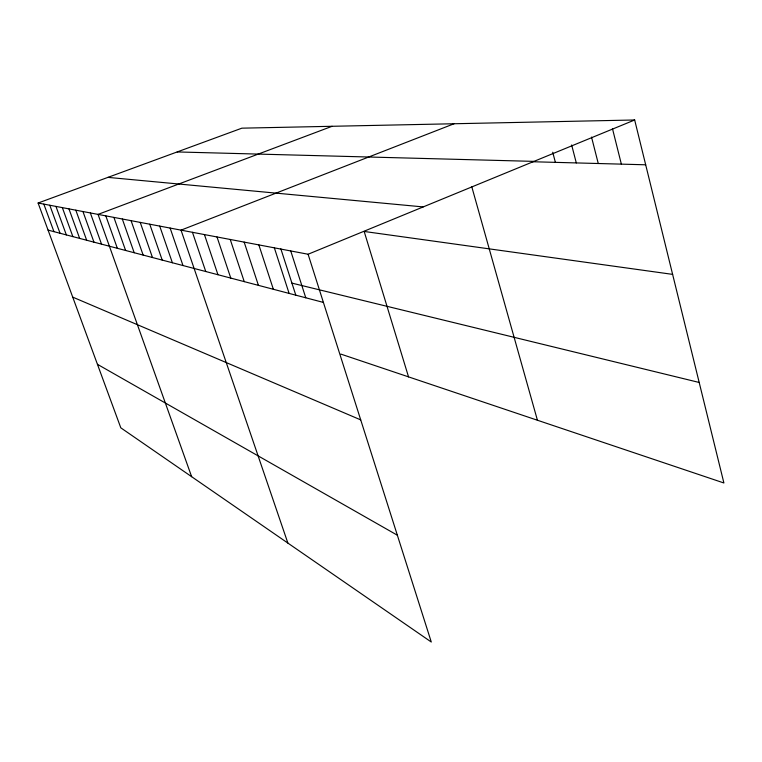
<?xml version="1.0" encoding="UTF-8"?>
<svg xmlns="http://www.w3.org/2000/svg" width="762" height="762" viewBox="0 0 762 762"><rect width="100%" height="100%" fill="white"/><g stroke="black" fill="none" stroke-linecap="round" stroke-linejoin="round"><path stroke-width="1.14" d="M308.096 254.241L431.282 642.014L120.806 427.825L38.1 203.025L308.096 254.241L634.67 119.986L723.9 482.975L340.852 354.101M454.057 123.749L181.032 230.143L287.884 543.087M332.089 126.292L98.05 214.398L191.643 476.698M38.1 203.025L241.897 128.168L634.67 119.986M177.175 151.943L533.991 161.382M531.876 161.725L645.69 164.792M107.928 177.375L423.196 206.921M672.627 274.377L364.169 231.458L408.537 376.876M291.913 283.121L699.192 382.467M48.063 230.105L323.402 302.419M72.714 297.123L360.712 419.881M97.441 364.322L397.354 535.21M49.797 205.245L60.036 233.248M43.844 204.111L53.95 231.648M62.341 207.626L72.876 236.62M55.959 206.416L66.342 234.906M68.951 208.874L79.648 238.401M82.944 211.531L93.964 242.164M75.819 210.179L86.668 240.249M90.354 212.941L101.527 244.145M105.823 215.875L117.348 248.298M122.311 218.999L134.198 252.727M113.9 217.408L125.606 250.469M131.074 220.666L143.151 255.08M140.218 222.399L152.476 257.527M149.752 224.209L162.211 260.08M159.715 226.095L172.374 262.757M170.126 228.067L182.994 265.547M192.453 232.305L205.759 271.52M204.435 234.582L217.961 274.73M217.008 236.963L230.781 278.092M230.238 239.478L244.25 281.635M244.164 242.116L258.423 285.35M258.851 244.897L273.358 289.274M280.854 248.841L295.761 295.018M274.349 247.84L289.112 293.418M290.741 250.955L305.772 297.79M471.726 186.576L537.429 420.233M552.717 152.238L555.384 162.363M571.643 144.98L576.301 162.925M591.522 137.065L598.265 163.516M612.438 128.53L621.363 164.135"/></g></svg>
